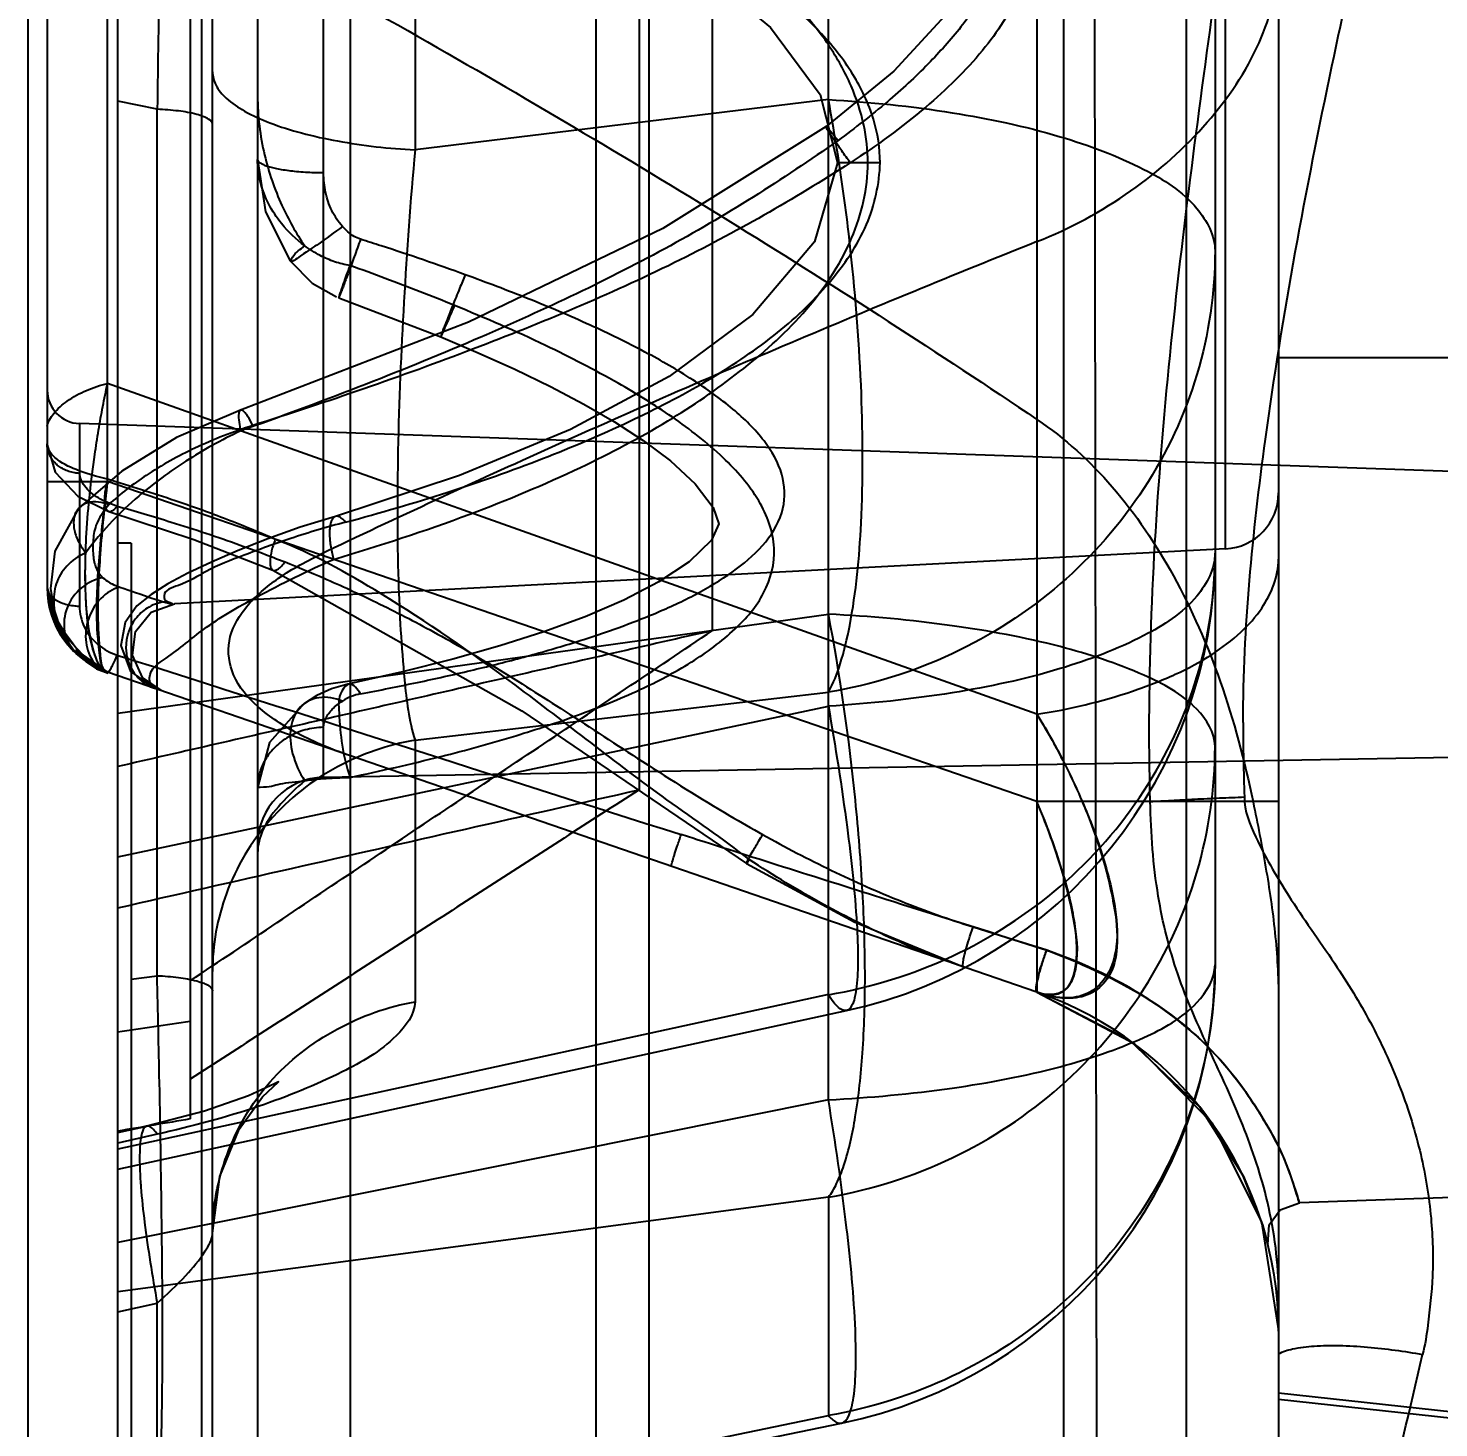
# Model space of a CAD drawing. Header units: millimetres. Extents: x 3054 to 4939, y -1170 to 130.
# Drawn here: x 4723.18 to 4735.84, y -170.2 to -157.63 of the extents above; entities that cross this region are included whole.
import ezdxf

# ---------------------------------------------------------------- set-up
doc = ezdxf.new("R2010")
doc.units = ezdxf.units.MM
doc.header["$LTSCALE"] = 16.335
doc.header["$PDMODE"] = 3
doc.header["$PDSIZE"] = 0.3125
doc.layers.get('0').update_dxf_attribs({"linetype": 'CONTINUOUS'})
doc.layers.get('Defpoints').update_dxf_attribs({"linetype": 'CONTINUOUS'})
doc.styles.get("Standard").update_dxf_attribs({"font": 'txt', "width": 0.8})
doc.dimstyles.get("Standard").update_dxf_attribs({"dimtxt": 0.15625, "dimasz": 0.1875, "dimexe": 0.125, "dimexo": 0.0625, "dimtad": 0, "dimtih": 1, "dimtoh": 1, "dimdsep": 46, "dimtxsty": 'Standard', "dimcen": 0.09, "dimadec": 0, "dimazin": 0, "dimtp": 0.01, "dimtm": 0.01, "dimtfac": 1, "dimtofl": 0, "dimtmove": 0, "dimatfit": 3, "dimfxl": 0, "dimtolj": 1, "dimarcsym": 0})

# ---------------------------------------------------------------- blocks, each defined once
blk = doc.blocks.new('*D158')
at = {"color": 4, "lineweight": -2}
for p, q in [((4723.177, -202.237), (4723.177, -27.593)), ((4731.177, -27.593), (4748.892, -27.593)), ((4793.176, -27.593), (4772.359, -27.593)), ((4801.176, -192.521), (4801.176, -27.593))]:
    blk.add_line(p, q, dxfattribs=at)
at = {"color": 4}
for points in [[(4731.177, -26.259), (4731.177, -28.926), (4723.177, -27.593)], [(4793.176, -26.259), (4793.176, -28.926), (4801.176, -27.593)]]:
    blk.add_solid(points, dxfattribs=at)
at = {"layer": 'Defpoints', "color": 0}
for p in [(4723.177, -27.593), (4801.176, -192.521), (4723.177, -202.237)]:
    blk.add_point(p, dxfattribs=at)
at = {"color": 6, "insert": (4760.626, -27.593), "char_height": 8, "attachment_point": 5}
blk.add_mtext('\\A1;78.00', dxfattribs=at)

msp = doc.modelspace()

# ---------------------------------------------------------------- linework, layer by layer
at = {"color": 6, "linetype": 'Continuous'}
for p, q in [((4723.981, -365.077), (4723.981, -45.077)), ((4728.274, -174.175), (4728.274, -97.94)), ((4728.748, -98.44), (4728.748, -174.047)), ((4725.236, -99.547), (4725.236, -278.306)), ((4726.066, -114.238), (4726.066, -254.39)), ((4733.571, -115.642), (4733.571, -195.988)), ((4734.401, -116.63), (4734.401, -253.414)), ((4730.36, -167.252), (4730.36, -137.98)), ((4733.831, -141.636), (4733.831, -166.04)), ((4729.32, -163.041), (4729.32, -150.042)), ((4728.66, -150.633), (4728.66, -164.47)), ((4724.733, -151.069), (4724.733, -178.364)), ((4732.232, -151.191), (4732.232, -166.287)), ((4732.472, -151.117), (4732.472, -248.976)), ((4732.74, -151.096), (4732.796, -192.891)), ((4724.631, -151.514), (4724.631, -167.424)), ((4723.346, -154.417), (4723.346, -162.654)), ((4723.888, -161.703), (4723.888, -155.179)), ((4725.828, -164.358), (4725.828, -155.336)), ((4733.925, -162.307), (4733.925, -155.376)), ((4724.831, -173.817), (4724.831, -155.758)), ((4726.649, -157.382), (4726.649, -158.727)), ((4724.335, -158.362), (4723.981, -158.288)), ((4730.36, -158.275), (4726.649, -158.727)), ((4724.335, -166.138), (4724.335, -158.362)), ((4730.824, -158.842), (4730.443, -158.842)), ((4725.966, -160.053), (4726.88, -160.404)), ((4801.176, -160.592), (4734.401, -160.592)), ((4732.232, -163.792), (4723.889, -160.823)), ((4723.637, -161.183), (4723.637, -162.821)), ((4741.941, -161.822), (4723.637, -161.183)), ((4723.346, -161.703), (4723.888, -161.703)), ((4732.232, -164.576), (4723.888, -161.703)), ((4724.101, -162.257), (4723.981, -162.257)), ((4724.101, -162.257), (4724.101, -174.257)), ((4733.925, -162.307), (4724.491, -162.802)), ((4723.981, -163.781), (4730.36, -162.894)), ((4732.232, -166.287), (4723.889, -163.414)), ((4726.649, -164.025), (4730.36, -163.594)), ((4723.981, -165.07), (4730.36, -163.719)), ((4726.649, -164.025), (4726.649, -166.373)), ((4738.306, -164.14), (4725.828, -164.358)), ((4734.401, -164.576), (4732.232, -164.576)), ((4731.661, -165.701), (4732.32, -165.909)), ((4724.101, -166.169), (4724.335, -166.138)), ((4730.36, -166.308), (4723.981, -167.696)), ((4732.232, -166.287), (4733.064, -166.717)), ((4732.232, -166.287), (4733.11, -166.751)), ((4723.981, -167.875), (4730.523, -166.451)), ((4733.109, -166.751), (4733.803, -167.459)), ((4730.36, -167.252), (4723.981, -168.532)), ((4723.981, -167.546), (4724.242, -167.488)), ((4733.803, -167.46), (4734.248, -168.348)), ((4724.335, -167.561), (4723.981, -167.64)), ((4741.941, -167.921), (4734.589, -168.178)), ((4730.36, -168.126), (4723.981, -168.975)), ((4730.36, -168.126), (4730.36, -170.086)), ((4734.249, -168.348), (4734.401, -169.325)), ((4723.981, -169.156), (4724.335, -169.078)), ((4724.335, -174.299), (4724.335, -169.078)), ((4741.844, -170.692), (4734.401, -169.886)), ((4741.956, -170.76), (4734.401, -169.942)), ((4723.981, -171.401), (4730.36, -170.086)), ((4723.981, -171.492), (4730.478, -170.153))]:
    msp.add_line(p, q, dxfattribs=at)
for points in [[(4727.444, -155.037), (4728.436, -155.107), (4729.355, -155.232), (4730.198, -155.424), (4730.929, -155.694), (4731.473, -156.043), (4731.754, -156.447), (4731.745, -156.919), (4731.44, -157.485), (4730.948, -158.02), (4730.339, -158.518)], [(4724.594, -155.322), (4725.759, -155.617), (4726.759, -155.93), (4727.646, -156.27), (4728.458, -156.654), (4729.202, -157.101), (4729.839, -157.627), (4730.287, -158.229), (4730.443, -158.842)], [(4730.339, -158.518), (4728.875, -159.433), (4727.129, -160.272), (4725.083, -161.062)], [(4725.236, -158.811), (4725.307, -159.283), (4725.529, -159.722)], [(4730.443, -158.842), (4730.234, -159.553), (4729.683, -160.205), (4728.931, -160.76), (4728.044, -161.236), (4727.047, -161.65), (4725.934, -162.016)], [(4725.529, -159.722), (4725.725, -159.924), (4725.945, -160.045)], [(4726.88, -160.404), (4727.217, -160.547), (4727.546, -160.696), (4727.865, -160.851), (4728.166, -161.009), (4728.439, -161.167), (4728.696, -161.334), (4728.942, -161.517), (4729.165, -161.723), (4729.327, -161.935), (4729.376, -162.082), (4729.31, -162.228), (4729.11, -162.423), (4728.838, -162.604), (4728.523, -162.768), (4728.177, -162.916), (4727.807, -163.052), (4727.412, -163.178), (4726.99, -163.298), (4726.537, -163.411), (4726.046, -163.522)], [(4725.083, -161.062), (4724.509, -161.308), (4724.018, -161.609), (4723.632, -161.941)], [(4723.346, -161.375), (4723.418, -161.618), (4723.621, -161.835), (4723.9, -161.971)], [(4723.63, -161.94), (4723.417, -162.327), (4723.376, -162.662), (4723.424, -162.963), (4723.584, -163.226)], [(4723.9, -161.971), (4724.664, -162.222), (4725.374, -162.499)], [(4725.934, -162.016), (4725.619, -162.114), (4725.328, -162.217), (4725.061, -162.322), (4724.821, -162.426), (4724.611, -162.526), (4724.43, -162.622), (4724.28, -162.716), (4724.153, -162.819), (4724.047, -162.969), (4724.009, -163.174), (4724.096, -163.408), (4724.31, -163.559)], [(4725.373, -162.498), (4727.609, -163.762), (4729.624, -165.13)], [(4723.346, -162.653), (4723.416, -162.981), (4723.61, -163.249), (4723.888, -163.414)], [(4723.346, -162.661), (4723.451, -162.985), (4723.641, -163.24), (4723.888, -163.415)], [(4723.346, -162.668), (4723.415, -162.914), (4723.54, -163.124), (4723.7, -163.294), (4723.888, -163.415)], [(4724.38, -163.583), (4724.204, -163.462), (4724.114, -163.261), (4724.141, -163.049), (4724.279, -162.875), (4724.49, -162.802)], [(4723.599, -163.216), (4723.737, -163.331), (4723.889, -163.413)], [(4723.613, -163.244), (4723.653, -163.278), (4723.669, -163.292), (4723.701, -163.325), (4723.789, -163.384), (4723.893, -163.423)], [(4726.047, -163.523), (4725.898, -163.564), (4725.767, -163.624), (4725.657, -163.694)], [(4725.658, -163.693), (4725.342, -164.046), (4725.236, -164.452)], [(4729.624, -165.13), (4730.59, -165.656), (4731.573, -166.06)], [(4733.064, -166.717), (4733.703, -167.328), (4734.087, -167.941), (4734.26, -168.385)], [(4724.831, -168.448), (4724.898, -167.939), (4725.07, -167.516), (4725.28, -167.224), (4725.424, -167.09), (4725.388, -167.109), (4725.153, -167.216), (4724.758, -167.354), (4724.242, -167.488)], [(4733.691, -167.312), (4734.076, -167.919), (4734.257, -168.374), (4734.306, -168.55)], [(4734.306, -168.55), (4734.316, -168.375), (4734.416, -168.239), (4734.589, -168.178)]]:
    msp.add_lwpolyline(points, dxfattribs=at)
for centre, radius, start, end in [((4723.648, -160.882), 0.301, 180.0078, 268), ((4733.899, -161.806), 0.502, 273, 0), ((4729.631, -162.347), 4.2, 282.2734, 0), ((4724.15, -162.654), 0.804, 180, 251), ((5472.353, 2179.502), 2459.391, 252.284332, 252.408092), ((4726.25, -164.075), 0.475, 100.8562, 122.1807), ((4749.076, -163.95), 14.992, 179.6807, 182.2295), ((4725.839, -164.96), 0.603, 91, 180), ((4584.015, -169.561), 140.361, 1.0058, 1.39729), ((4729.631, -166.04), 4.2, 281.6448, 0), ((4731.185, -169.328), 3.216, 0, 70.9999)]:
    msp.add_arc(centre, radius, start, end, dxfattribs=at)
for centre, major_axis, ratio, start_param, end_param in [((4552.751, -231), (631.214, 104.496), 0.057845, 1.285451, 1.286521), ((4738.777, -200.047), (593.851, 99.03), 0.057319, 1.585061, 1.586156)]:
    msp.add_ellipse(centre, major_axis=major_axis, ratio=ratio, start_param=start_param, end_param=end_param, dxfattribs=at)
for points, knots in [([(4733.249, -164.576), (4733.22, -163.453), (4733.298, -161.759), (4733.536, -159.523), (4733.755, -157.867), (4733.981, -156.245), (4734.183, -154.656), (4734.337, -153.096), (4734.389, -152.063), (4734.398, -151.552)], [0, 0, 0, 0, 0.257636, 0.387754, 0.515549, 0.640629, 0.763121, 0.882893, 1, 1, 1, 1]), ([(4734.083, -163.867), (4734.084, -163.016), (4734.281, -161.035), (4734.825, -158.128), (4735.517, -155.154), (4735.717, -153.243), (4735.779, -152.3)], [0, 0, 0, 0, 0.218036, 0.508595, 0.757972, 1, 1, 1, 1]), ([(4724.584, -154.443), (4724.975, -154.421), (4725.718, -154.389), (4726.776, -154.386), (4727.723, -154.423), (4728.565, -154.499), (4729.31, -154.609), (4729.962, -154.748), (4730.527, -154.917), (4731.004, -155.115), (4731.393, -155.345), (4731.69, -155.602), (4731.897, -155.879), (4732.018, -156.165), (4732.059, -156.454), (4732.032, -156.743), (4731.935, -157.034), (4731.771, -157.33), (4731.543, -157.643), (4731.248, -157.973), (4730.879, -158.314), (4730.598, -158.531), (4730.447, -158.641)], [0, 0, 0, 0, 0.105972, 0.201082, 0.286218, 0.362217, 0.429799, 0.489708, 0.542563, 0.588933, 0.629287, 0.664232, 0.694676, 0.72187, 0.74742, 0.772835, 0.799707, 0.829703, 0.864245, 0.904056, 0.949322, 1, 1, 1, 1]), ([(4730.714, -158.842), (4730.715, -158.729), (4730.687, -158.492), (4730.57, -158.133), (4730.364, -157.767), (4730.068, -157.404), (4729.686, -157.049), (4729.219, -156.705), (4728.667, -156.371), (4728.028, -156.048), (4727.298, -155.739), (4726.474, -155.446), (4725.55, -155.17), (4724.896, -155.008), (4724.552, -154.93)], [0, 0, 0, 0, 0.043811, 0.091928, 0.145671, 0.205889, 0.272992, 0.347793, 0.431017, 0.523361, 0.625575, 0.738465, 0.862977, 1, 1, 1, 1]), ([(4724.694, -155.055), (4725.127, -155.034), (4725.957, -155.007), (4727.145, -155.018), (4728.224, -155.076), (4729.196, -155.183), (4730.064, -155.345), (4730.827, -155.561), (4731.467, -155.849), (4731.961, -156.227), (4732.218, -156.758), (4732.097, -157.342), (4731.743, -157.872), (4731.215, -158.383), (4730.792, -158.69), (4730.557, -158.842)], [0, 0, 0, 0, 0.120732, 0.230942, 0.330622, 0.421261, 0.502885, 0.576253, 0.641352, 0.697421, 0.746365, 0.796355, 0.855056, 0.921928, 1, 1, 1, 1]), ([(4724.354, -155.171), (4724.431, -155.187), (4724.291, -155.635), (4724.424, -156.145), (4724.341, -157.199), (4724.343, -157.941), (4724.335, -158.362)], [0, 0, 0, 0, 0.074073, 0.283735, 0.603812, 1, 1, 1, 1]), ([(4730.824, -158.842), (4730.824, -158.71), (4730.779, -158.429), (4730.586, -158.026), (4730.277, -157.641), (4729.869, -157.279), (4729.374, -156.939), (4728.798, -156.62), (4728.138, -156.317), (4727.387, -156.028), (4726.53, -155.75), (4725.611, -155.501), (4724.973, -155.356), (4724.662, -155.291)], [0, 0, 0, 0, 0.052853, 0.111546, 0.17694, 0.24936, 0.32901, 0.416452, 0.512543, 0.619219, 0.738348, 0.873, 1, 1, 1, 1]), ([(4723.888, -156.177), (4724.854, -156.689), (4726.758, -157.735), (4729.544, -159.388), (4731.348, -160.55), (4732.232, -161.146)], [0, 0, 0, 0, 0.337516, 0.670664, 1, 1, 1, 1]), ([(4732.232, -159.55), (4732.529, -159.432), (4733.087, -159.132), (4733.773, -158.52), (4734.257, -157.811), (4734.401, -157.268), (4734.401, -157.009)], [0, 0, 0, 0, 0.273564, 0.535906, 0.778449, 1, 1, 1, 1]), ([(4724.831, -158.027), (4724.831, -158.067), (4724.857, -158.159), (4724.962, -158.28), (4725.131, -158.392), (4725.359, -158.495), (4725.64, -158.582), (4726.073, -158.677), (4726.416, -158.714), (4726.649, -158.727)], [0, 0, 0, 0, 0.058875, 0.132908, 0.230353, 0.352678, 0.49775, 0.659331, 1, 1, 1, 1]), ([(4725.236, -158.245), (4725.236, -158.422), (4725.278, -158.76), (4725.433, -159.212), (4725.581, -159.474), (4725.659, -159.588)], [0, 0, 0, 0, 0.372189, 0.709021, 1, 1, 1, 1]), ([(4730.36, -158.275), (4730.732, -158.296), (4731.433, -158.369), (4732.388, -158.569), (4733.137, -158.848), (4733.656, -159.171), (4733.831, -159.495), (4733.831, -159.633)], [0, 0, 0, 0, 0.285093, 0.538194, 0.743938, 0.894578, 1, 1, 1, 1]), ([(4730.56, -159.633), (4730.548, -159.518), (4730.493, -159.063), (4730.423, -158.611), (4730.36, -158.275)], [0, 0, 0, 0, 0.253373, 1, 1, 1, 1]), ([(4724.831, -158.497), (4724.831, -158.478), (4724.798, -158.449), (4724.748, -158.427), (4724.657, -158.397), (4724.518, -158.374), (4724.398, -158.365), (4724.335, -158.362)], [0, 0, 0, 0, 0.106938, 0.200703, 0.323787, 0.641324, 1, 1, 1, 1]), ([(4730.557, -158.842), (4730.531, -158.807), (4730.483, -158.74), (4730.427, -158.66), (4730.39, -158.606), (4730.372, -158.58), (4730.362, -158.562), (4730.354, -158.55), (4730.346, -158.536), (4730.341, -158.527), (4730.338, -158.516), (4730.35, -158.525), (4730.36, -158.536), (4730.383, -158.562), (4730.412, -158.597), (4730.434, -158.626), (4730.447, -158.641)], [0, 0, 0, 0, 0.234252, 0.44646, 0.527127, 0.590371, 0.615748, 0.637187, 0.672325, 0.694735, 0.704257, 0.715538, 0.748758, 0.807239, 0.891895, 1, 1, 1, 1]), ([(4730.447, -158.641), (4729.948, -158.995), (4728.891, -159.658), (4727.081, -160.501), (4725.79, -160.998), (4725.084, -161.249)], [0, 0, 0, 0, 0.306757, 0.623792, 1, 1, 1, 1]), ([(4726.649, -158.727), (4726.608, -159.181), (4726.543, -160.081), (4726.489, -161.371), (4726.487, -162.503), (4726.537, -163.369), (4726.594, -163.849), (4726.649, -164.025)], [0, 0, 0, 0, 0.257582, 0.50934, 0.729082, 0.896165, 1, 1, 1, 1]), ([(4730.557, -158.842), (4730.049, -159.171), (4728.951, -159.796), (4727.139, -160.548), (4725.86, -160.991), (4725.194, -161.2)], [0, 0, 0, 0, 0.308973, 0.643241, 1, 1, 1, 1]), ([(4725.659, -159.588), (4725.583, -159.53), (4725.41, -159.368), (4725.262, -159.09), (4725.236, -158.881), (4725.236, -158.812)], [0, 0, 0, 0, 0.315462, 0.770387, 1, 1, 1, 1]), ([(4725.828, -158.934), (4725.8, -158.933), (4725.719, -158.932), (4725.593, -158.925), (4725.477, -158.91), (4725.399, -158.895), (4725.352, -158.884), (4725.315, -158.873), (4725.285, -158.86), (4725.256, -158.845), (4725.236, -158.826), (4725.236, -158.812)], [0, 0, 0, 0, 0.136336, 0.391003, 0.608982, 0.699063, 0.775473, 0.838419, 0.888757, 0.929941, 1, 1, 1, 1]), ([(4725.917, -162.402), (4726.328, -162.279), (4727.08, -162.036), (4728.082, -161.616), (4728.896, -161.191), (4729.57, -160.733), (4730.161, -160.208), (4730.596, -159.575), (4730.714, -159.073), (4730.714, -158.842)], [0, 0, 0, 0, 0.204404, 0.375532, 0.516087, 0.640217, 0.762438, 0.890225, 1, 1, 1, 1]), ([(4726.026, -162.068), (4726.335, -161.985), (4726.929, -161.811), (4727.78, -161.513), (4728.557, -161.182), (4729.256, -160.822), (4729.871, -160.417), (4730.369, -159.952), (4730.73, -159.43), (4730.819, -159.031), (4730.824, -158.842)], [0, 0, 0, 0, 0.157153, 0.30515, 0.443591, 0.572543, 0.692151, 0.804833, 0.906899, 1, 1, 1, 1]), ([(4725.997, -159.414), (4725.96, -159.371), (4725.895, -159.274), (4725.84, -159.108), (4725.828, -158.992), (4725.828, -158.934)], [0, 0, 0, 0, 0.328141, 0.662709, 1, 1, 1, 1]), ([(4725.997, -159.414), (4725.927, -159.466), (4725.788, -159.572), (4725.68, -159.634), (4725.517, -159.754), (4725.57, -159.644), (4725.621, -159.621), (4725.659, -159.588)], [0, 0, 0, 0, 0.354159, 0.621949, 0.749327, 0.797257, 1, 1, 1, 1]), ([(4726.16, -159.529), (4726.14, -159.522), (4726.1, -159.504), (4726.045, -159.464), (4726.012, -159.431), (4725.997, -159.414)], [0, 0, 0, 0, 0.316829, 0.650674, 1, 1, 1, 1]), ([(4732.232, -159.55), (4731.491, -159.846), (4730.033, -160.446), (4727.886, -161.382), (4726.485, -162.03), (4725.795, -162.36)], [0, 0, 0, 0, 0.340748, 0.673425, 1, 1, 1, 1]), ([(4726.16, -159.529), (4726.141, -159.581), (4726.106, -159.679), (4726.063, -159.796), (4726.033, -159.877), (4726.015, -159.925), (4726, -159.966), (4725.986, -160.003), (4725.946, -160.102), (4726.009, -159.928), (4726.035, -159.853), (4726.056, -159.794), (4726.066, -159.765)], [0, 0, 0, 0, 0.194215, 0.364509, 0.435523, 0.495709, 0.54487, 0.583371, 0.647776, 0.796658, 0.891599, 1, 1, 1, 1]), ([(4727.099, -159.847), (4726.85, -159.756), (4726.537, -159.649), (4726.222, -159.548), (4726.16, -159.529)], [0, 0, 0, 0, 0.803589, 1, 1, 1, 1]), ([(4726.066, -159.765), (4726.019, -159.757), (4725.926, -159.735), (4725.789, -159.674), (4725.703, -159.62), (4725.659, -159.588)], [0, 0, 0, 0, 0.321264, 0.635311, 1, 1, 1, 1]), ([(4733.831, -159.633), (4733.831, -160.006), (4733.72, -160.76), (4733.236, -161.798), (4732.472, -162.666), (4731.491, -163.298), (4730.743, -163.53), (4730.36, -163.594)], [0, 0, 0, 0, 0.196352, 0.393992, 0.593796, 0.795969, 1, 1, 1, 1]), ([(4730.36, -163.594), (4730.405, -163.514), (4730.481, -163.317), (4730.599, -162.811), (4730.674, -161.998), (4730.669, -160.873), (4730.607, -160.059), (4730.56, -159.633)], [0, 0, 0, 0, 0.06868, 0.157251, 0.388723, 0.67841, 1, 1, 1, 1]), ([(4727.005, -160.124), (4726.902, -160.081), (4726.695, -159.999), (4726.382, -159.879), (4726.172, -159.802), (4726.066, -159.765)], [0, 0, 0, 0, 0.331963, 0.665117, 1, 1, 1, 1]), ([(4726.16, -163.608), (4726.331, -163.576), (4726.661, -163.51), (4727.141, -163.403), (4727.595, -163.289), (4728.032, -163.165), (4728.451, -163.027), (4728.848, -162.873), (4729.212, -162.7), (4729.536, -162.5), (4729.806, -162.263), (4729.98, -161.962), (4729.964, -161.619), (4729.782, -161.312), (4729.498, -161.035), (4729.132, -160.775), (4728.701, -160.528), (4728.206, -160.287), (4727.666, -160.059), (4727.289, -159.916), (4727.099, -159.847)], [0, 0, 0, 0, 0.064807, 0.126001, 0.183831, 0.240201, 0.295685, 0.349009, 0.399239, 0.446286, 0.491094, 0.532872, 0.571121, 0.613474, 0.6632, 0.718873, 0.780817, 0.849111, 0.924427, 1, 1, 1, 1]), ([(4727.099, -159.847), (4727.083, -159.888), (4727.045, -159.98), (4726.99, -160.115), (4726.947, -160.225), (4726.919, -160.295), (4726.904, -160.334), (4726.893, -160.363), (4726.886, -160.386), (4726.881, -160.396), (4726.88, -160.408), (4726.89, -160.387), (4726.897, -160.373), (4726.915, -160.332), (4726.937, -160.283), (4726.968, -160.211), (4726.991, -160.157), (4727.005, -160.124)], [0, 0, 0, 0, 0.145861, 0.33117, 0.480455, 0.537666, 0.582848, 0.616568, 0.642132, 0.65719, 0.661088, 0.671588, 0.698215, 0.742159, 0.803555, 0.880725, 1, 1, 1, 1]), ([(4726.066, -164.359), (4726.339, -164.3), (4726.838, -164.188), (4727.519, -164), (4728.116, -163.804), (4728.646, -163.591), (4729.127, -163.341), (4729.513, -163.058), (4729.807, -162.72), (4729.918, -162.286), (4729.748, -161.842), (4729.405, -161.459), (4728.968, -161.117), (4728.429, -160.788), (4727.778, -160.451), (4727.28, -160.236), (4727.005, -160.124)], [0, 0, 0, 0, 0.100967, 0.184959, 0.255109, 0.328236, 0.391096, 0.45079, 0.500512, 0.550394, 0.604098, 0.664565, 0.735137, 0.803973, 0.892596, 1, 1, 1, 1]), ([(4723.346, -161.207), (4723.355, -161.166), (4723.408, -161.078), (4723.531, -160.97), (4723.698, -160.88), (4723.823, -160.838), (4723.888, -160.823)], [0, 0, 0, 0, 0.184473, 0.426994, 0.710733, 1, 1, 1, 1]), ([(4723.774, -161.462), (4723.785, -161.389), (4723.808, -161.244), (4723.845, -161.031), (4723.874, -160.892), (4723.889, -160.823)], [0, 0, 0, 0, 0.343289, 0.676833, 1, 1, 1, 1]), ([(4725.193, -161.2), (4725.179, -161.172), (4725.158, -161.133), (4725.128, -161.09), (4725.109, -161.071), (4725.094, -161.06), (4725.075, -161.062), (4725.065, -161.093), (4725.065, -161.141), (4725.073, -161.197), (4725.081, -161.236), (4725.084, -161.249)], [0, 0, 0, 0, 0.25211, 0.350262, 0.419527, 0.463642, 0.492821, 0.559186, 0.681073, 0.894212, 1, 1, 1, 1]), ([(4725.194, -161.2), (4725.016, -161.257), (4724.686, -161.385), (4724.251, -161.624), (4724.004, -161.813), (4723.9, -161.911)], [0, 0, 0, 0, 0.37556, 0.712928, 1, 1, 1, 1]), ([(4732.232, -161.146), (4732.483, -161.315), (4732.951, -161.742), (4733.494, -162.555), (4733.912, -163.514), (4734.097, -164.211), (4734.172, -164.576)], [0, 0, 0, 0, 0.224704, 0.465418, 0.722357, 1, 1, 1, 1]), ([(4725.084, -161.249), (4724.997, -161.29), (4724.83, -161.375), (4724.594, -161.515), (4724.446, -161.617), (4724.376, -161.669)], [0, 0, 0, 0, 0.347405, 0.68092, 1, 1, 1, 1]), ([(4723.637, -161.63), (4723.623, -161.629), (4723.59, -161.626), (4723.542, -161.614), (4723.495, -161.594), (4723.455, -161.57), (4723.422, -161.542), (4723.396, -161.512), (4723.377, -161.482), (4723.361, -161.45), (4723.35, -161.411), (4723.346, -161.382), (4723.346, -161.365)], [0, 0, 0, 0, 0.099807, 0.225293, 0.342887, 0.451197, 0.549735, 0.638706, 0.718742, 0.79767, 0.882992, 1, 1, 1, 1]), ([(4723.888, -161.682), (4723.793, -161.659), (4723.627, -161.611), (4723.431, -161.52), (4723.346, -161.412), (4723.346, -161.365)], [0, 0, 0, 0, 0.449161, 0.783278, 1, 1, 1, 1]), ([(4723.889, -163.414), (4723.819, -163.39), (4723.731, -163.141), (4723.683, -162.74), (4723.691, -162.134), (4723.741, -161.696), (4723.774, -161.462)], [0, 0, 0, 0, 0.111145, 0.332467, 0.645896, 1, 1, 1, 1]), ([(4723.976, -161.924), (4723.917, -161.907), (4723.809, -161.86), (4723.684, -161.762), (4723.64, -161.67), (4723.637, -161.63)], [0, 0, 0, 0, 0.393172, 0.741923, 1, 1, 1, 1]), ([(4724.376, -161.669), (4724.281, -161.739), (4724.107, -161.881), (4723.879, -162.107), (4723.75, -162.265), (4723.693, -162.343)], [0, 0, 0, 0, 0.365935, 0.700456, 1, 1, 1, 1]), ([(4723.888, -163.414), (4723.837, -163.396), (4723.805, -163.171), (4723.782, -162.847), (4723.818, -162.307), (4723.861, -161.917), (4723.888, -161.703)], [0, 0, 0, 0, 0.095241, 0.311086, 0.626207, 1, 1, 1, 1]), ([(4723.888, -161.703), (4723.862, -161.92), (4723.82, -162.311), (4723.795, -162.851), (4723.812, -163.17), (4723.837, -163.396), (4723.888, -163.414)], [0, 0, 0, 0, 0.378052, 0.691887, 0.905473, 1, 1, 1, 1]), ([(4723.888, -161.682), (4723.885, -161.696), (4723.877, -161.727), (4723.869, -161.773), (4723.863, -161.819), (4723.861, -161.859), (4723.862, -161.891), (4723.866, -161.92), (4723.873, -161.949), (4723.899, -161.98), (4723.936, -161.965), (4723.959, -161.945), (4723.97, -161.931), (4723.976, -161.924)], [0, 0, 0, 0, 0.108185, 0.240171, 0.357068, 0.456471, 0.538064, 0.603106, 0.675535, 0.768698, 0.859977, 0.931375, 1, 1, 1, 1]), ([(4725.395, -162.222), (4725.241, -162.156), (4724.944, -162.033), (4724.441, -161.854), (4724.092, -161.745), (4723.888, -161.682)], [0, 0, 0, 0, 0.313535, 0.601919, 1, 1, 1, 1]), ([(4723.901, -161.911), (4723.871, -161.899), (4723.808, -161.883), (4723.715, -161.886), (4723.651, -161.919), (4723.619, -161.954), (4723.602, -161.982), (4723.59, -162.014), (4723.581, -162.068), (4723.589, -162.151), (4723.628, -162.251), (4723.67, -162.314), (4723.693, -162.342)], [0, 0, 0, 0, 0.133205, 0.267655, 0.373675, 0.420094, 0.463641, 0.508755, 0.560195, 0.686564, 0.848238, 1, 1, 1, 1]), ([(4723.9, -161.911), (4723.856, -161.969), (4723.779, -162.07), (4723.755, -162.24), (4723.757, -162.373), (4723.782, -162.488), (4723.824, -162.547), (4723.848, -162.566)], [0, 0, 0, 0, 0.30847, 0.5157, 0.706538, 0.870189, 1, 1, 1, 1]), ([(4723.976, -161.924), (4724.138, -161.969), (4724.508, -162.078), (4725.011, -162.245), (4725.349, -162.372), (4725.482, -162.425)], [0, 0, 0, 0, 0.318386, 0.728519, 1, 1, 1, 1]), ([(4726.026, -162.068), (4725.861, -162.112), (4725.552, -162.202), (4725.141, -162.354), (4724.788, -162.489), (4724.587, -162.627), (4724.375, -162.678), (4724.402, -162.774), (4724.42, -162.78)], [0, 0, 0, 0, 0.282123, 0.525706, 0.728284, 0.882134, 0.969109, 1, 1, 1, 1]), ([(4726.026, -162.068), (4726.016, -162.055), (4725.996, -162.035), (4725.965, -162.015), (4725.935, -162.013), (4725.914, -162.027), (4725.899, -162.05), (4725.89, -162.078), (4725.884, -162.111), (4725.882, -162.146), (4725.882, -162.187), (4725.886, -162.255), (4725.899, -162.328), (4725.912, -162.384), (4725.917, -162.402)], [0, 0, 0, 0, 0.094459, 0.164076, 0.211673, 0.256084, 0.306452, 0.36503, 0.429525, 0.497218, 0.572804, 0.663786, 0.893884, 1, 1, 1, 1]), ([(4725.395, -162.222), (4725.388, -162.241), (4725.37, -162.29), (4725.354, -162.353), (4725.348, -162.408), (4725.347, -162.441), (4725.351, -162.472), (4725.369, -162.505), (4725.405, -162.499), (4725.43, -162.482), (4725.456, -162.458), (4725.473, -162.437), (4725.482, -162.425)], [0, 0, 0, 0, 0.139314, 0.367422, 0.454448, 0.523367, 0.597477, 0.677744, 0.753135, 0.813793, 0.894736, 1, 1, 1, 1]), ([(4729.65, -165.095), (4729.411, -164.907), (4728.685, -164.418), (4727.627, -163.563), (4726.466, -162.762), (4725.727, -162.349), (4725.395, -162.222)], [0, 0, 0, 0, 0.177435, 0.509704, 0.792494, 1, 1, 1, 1]), ([(4723.693, -162.343), (4723.629, -162.37), (4723.518, -162.447), (4723.413, -162.619), (4723.398, -162.818), (4723.441, -163.034), (4723.527, -163.169), (4723.587, -163.229)], [0, 0, 0, 0, 0.199075, 0.374824, 0.559467, 0.757551, 1, 1, 1, 1]), ([(4723.889, -163.414), (4723.827, -163.393), (4723.737, -163.185), (4723.69, -162.835), (4723.686, -162.521), (4723.693, -162.343)], [0, 0, 0, 0, 0.175649, 0.518803, 1, 1, 1, 1]), ([(4724.31, -163.559), (4724.278, -163.548), (4724.234, -163.403), (4724.486, -163.25), (4724.771, -162.995), (4725.288, -162.699), (4725.682, -162.505), (4725.917, -162.402)], [0, 0, 0, 0, 0.049557, 0.161125, 0.36374, 0.631052, 1, 1, 1, 1]), ([(4726.061, -164.162), (4725.902, -164.107), (4725.612, -163.988), (4725.247, -163.755), (4724.998, -163.471), (4724.949, -163.123), (4725.119, -162.815), (4725.413, -162.562), (4725.658, -162.425), (4725.795, -162.36)], [0, 0, 0, 0, 0.183104, 0.339028, 0.469518, 0.580983, 0.696198, 0.835096, 1, 1, 1, 1]), ([(4725.482, -162.425), (4725.598, -162.471), (4725.874, -162.586), (4726.32, -162.791), (4726.838, -163.059), (4727.403, -163.387), (4728.024, -163.781), (4728.716, -164.235), (4729.306, -164.607), (4729.671, -164.817), (4729.77, -164.872)], [0, 0, 0, 0, 0.075445, 0.181145, 0.298206, 0.429163, 0.576942, 0.74462, 0.931472, 1, 1, 1, 1]), ([(4733.831, -162.347), (4733.831, -162.486), (4733.657, -162.813), (4733.138, -163.14), (4732.388, -163.422), (4731.433, -163.624), (4730.732, -163.697), (4730.36, -163.719)], [0, 0, 0, 0, 0.106126, 0.257022, 0.462659, 0.715407, 1, 1, 1, 1]), ([(4730.36, -166.309), (4730.743, -166.244), (4731.491, -166.012), (4732.472, -165.38), (4733.236, -164.512), (4733.72, -163.475), (4733.831, -162.721), (4733.831, -162.347)], [0, 0, 0, 0, 0.204031, 0.406204, 0.606008, 0.803648, 1, 1, 1, 1]), ([(4732.232, -163.792), (4732.523, -163.747), (4732.946, -163.646), (4733.466, -163.445), (4733.796, -163.271), (4734.06, -163.071), (4734.3, -162.803), (4734.401, -162.554), (4734.401, -162.399)], [0, 0, 0, 0, 0.321299, 0.471315, 0.607548, 0.727076, 0.830866, 1, 1, 1, 1]), ([(4723.848, -162.566), (4723.778, -162.579), (4723.641, -162.645), (4723.51, -162.827), (4723.482, -163.045), (4723.546, -163.177), (4723.592, -163.224)], [0, 0, 0, 0, 0.252784, 0.51481, 0.767775, 1, 1, 1, 1]), ([(4723.848, -162.566), (4723.865, -162.581), (4723.891, -162.602), (4723.942, -162.629), (4723.975, -162.642), (4723.998, -162.65)], [0, 0, 0, 0, 0.388974, 0.575687, 1, 1, 1, 1]), ([(4723.346, -162.654), (4723.346, -162.662), (4723.349, -162.683), (4723.365, -162.715), (4723.394, -162.746), (4723.449, -162.784), (4723.52, -162.808), (4723.589, -162.819), (4723.623, -162.821), (4723.637, -162.821)], [0, 0, 0, 0, 0.072464, 0.170281, 0.284764, 0.417717, 0.723708, 0.883407, 1, 1, 1, 1]), ([(4723.998, -162.65), (4723.935, -162.666), (4723.82, -162.741), (4723.712, -162.914), (4723.677, -163.117), (4723.733, -163.312), (4723.835, -163.395), (4723.889, -163.414)], [0, 0, 0, 0, 0.203103, 0.400936, 0.620484, 0.824578, 1, 1, 1, 1]), ([(4723.998, -162.65), (4724.108, -162.686), (4724.18, -162.717), (4724.532, -162.827), (4724.438, -162.786), (4724.42, -162.78)], [0, 0, 0, 0, 0.623179, 0.897766, 1, 1, 1, 1]), ([(4723.637, -162.821), (4723.638, -162.885), (4723.668, -163.017), (4723.793, -163.175), (4723.913, -163.241), (4723.976, -163.261)], [0, 0, 0, 0, 0.322557, 0.664733, 1, 1, 1, 1]), ([(4724.42, -162.78), (4724.365, -162.785), (4724.262, -162.817), (4724.149, -162.913), (4724.092, -163.008), (4724.067, -163.083), (4724.057, -163.135), (4724.053, -163.188), (4724.058, -163.265), (4724.088, -163.37), (4724.172, -163.488), (4724.26, -163.542), (4724.31, -163.559)], [0, 0, 0, 0, 0.154598, 0.288033, 0.406125, 0.458412, 0.506037, 0.553558, 0.6055, 0.722058, 0.853143, 1, 1, 1, 1]), ([(4730.36, -168.126), (4730.389, -168.089), (4730.442, -167.996), (4730.534, -167.757), (4730.617, -167.365), (4730.677, -166.799), (4730.696, -166.125), (4730.672, -165.367), (4730.585, -164.277), (4730.466, -163.446), (4730.36, -162.894)], [0, 0, 0, 0, 0.026775, 0.059796, 0.144597, 0.252758, 0.381206, 0.526096, 0.681714, 1, 1, 1, 1]), ([(4733.831, -164.08), (4733.831, -163.956), (4733.642, -163.663), (4733.13, -163.394), (4732.383, -163.149), (4731.431, -162.976), (4730.732, -162.912), (4730.36, -162.894)], [0, 0, 0, 0, 0.096445, 0.243994, 0.451163, 0.70869, 1, 1, 1, 1]), ([(4729.32, -163.041), (4728.727, -163.176), (4727.541, -163.447), (4725.761, -163.854), (4724.574, -164.125), (4723.981, -164.261)], [0, 0, 0, 0, 0.333187, 0.66652, 1, 1, 1, 1]), ([(4724.631, -166.185), (4725.152, -165.835), (4726.193, -165.136), (4727.757, -164.089), (4728.799, -163.39), (4729.32, -163.041)], [0, 0, 0, 0, 0.333296, 0.66663, 1, 1, 1, 1]), ([(4723.888, -163.414), (4723.892, -163.413), (4723.902, -163.409), (4723.914, -163.389), (4723.932, -163.36), (4723.948, -163.325), (4723.964, -163.291), (4723.972, -163.271), (4723.976, -163.261)], [0, 0, 0, 0, 0.061451, 0.175848, 0.363755, 0.64406, 0.812277, 1, 1, 1, 1]), ([(4726.16, -163.608), (4726.136, -163.571), (4726.071, -163.481), (4725.954, -163.617), (4725.97, -163.81), (4725.986, -164.073), (4726.035, -164.264), (4726.066, -164.359)], [0, 0, 0, 0, 0.131508, 0.22217, 0.417459, 0.705763, 1, 1, 1, 1]), ([(4725.997, -163.673), (4725.931, -163.647), (4725.793, -163.62), (4725.598, -163.713), (4725.514, -163.92), (4725.54, -164.159), (4725.611, -164.314), (4725.66, -164.388)], [0, 0, 0, 0, 0.192818, 0.360936, 0.5444, 0.759003, 1, 1, 1, 1]), ([(4725.828, -163.909), (4725.829, -163.881), (4725.846, -163.82), (4725.907, -163.739), (4725.964, -163.694), (4725.997, -163.673)], [0, 0, 0, 0, 0.278816, 0.611611, 1, 1, 1, 1]), ([(4730.36, -163.719), (4730.423, -164.08), (4730.525, -164.729), (4730.61, -165.49), (4730.628, -165.968), (4730.622, -166.185), (4730.601, -166.318), (4730.581, -166.393), (4730.55, -166.446), (4730.523, -166.451)], [0, 0, 0, 0, 0.396277, 0.709925, 0.826378, 0.913173, 0.945279, 0.969973, 1, 1, 1, 1]), ([(4732.232, -163.792), (4732.279, -163.869), (4732.37, -164.024), (4732.495, -164.262), (4732.571, -164.423), (4732.607, -164.504)], [0, 0, 0, 0, 0.335057, 0.669777, 1, 1, 1, 1]), ([(4732.232, -163.792), (4732.28, -163.869), (4732.372, -164.025), (4732.497, -164.262), (4732.572, -164.423), (4732.607, -164.504)], [0, 0, 0, 0, 0.338439, 0.67163, 1, 1, 1, 1]), ([(4725.828, -163.909), (4725.8, -163.91), (4725.717, -163.916), (4725.585, -163.952), (4725.471, -164.017), (4725.396, -164.082), (4725.349, -164.133), (4725.318, -164.177), (4725.297, -164.213), (4725.283, -164.24), (4725.271, -164.268), (4725.257, -164.306), (4725.243, -164.357), (4725.237, -164.41), (4725.236, -164.442), (4725.236, -164.452)], [0, 0, 0, 0, 0.095822, 0.280188, 0.454391, 0.535913, 0.613035, 0.685605, 0.720195, 0.753661, 0.786982, 0.821123, 0.891808, 0.965682, 1, 1, 1, 1]), ([(4726.649, -164.025), (4726.407, -164.066), (4725.921, -164.231), (4725.314, -164.71), (4724.919, -165.368), (4724.831, -165.863), (4724.831, -166.1)], [0, 0, 0, 0, 0.24607, 0.505921, 0.76191, 1, 1, 1, 1]), ([(4730.36, -168.126), (4730.743, -168.06), (4731.494, -167.822), (4732.475, -167.175), (4733.237, -166.288), (4733.72, -165.229), (4733.831, -164.461), (4733.831, -164.08)], [0, 0, 0, 0, 0.202048, 0.403147, 0.603043, 0.801845, 1, 1, 1, 1]), ([(4725.66, -164.388), (4725.701, -164.381), (4725.788, -164.371), (4725.924, -164.362), (4726.018, -164.36), (4726.066, -164.359)], [0, 0, 0, 0, 0.307576, 0.642816, 1, 1, 1, 1]), ([(4723.981, -165.529), (4724.501, -165.411), (4725.541, -165.175), (4727.101, -164.822), (4728.141, -164.587), (4728.66, -164.47)], [0, 0, 0, 0, 0.333459, 0.666793, 1, 1, 1, 1]), ([(4728.66, -164.47), (4728.213, -164.758), (4727.317, -165.335), (4725.974, -166.201), (4725.078, -166.778), (4724.631, -167.067)], [0, 0, 0, 0, 0.333366, 0.6667, 1, 1, 1, 1]), ([(4725.66, -164.388), (4725.585, -164.453), (4725.443, -164.586), (4725.28, -164.799), (4725.236, -164.965), (4725.236, -165.037)], [0, 0, 0, 0, 0.373918, 0.731678, 1, 1, 1, 1]), ([(4725.236, -164.452), (4725.236, -164.444), (4725.337, -164.448), (4725.437, -164.408), (4725.586, -164.397), (4725.66, -164.388)], [0, 0, 0, 0, 0.059201, 0.479437, 1, 1, 1, 1]), ([(4732.232, -166.287), (4732.276, -166.302), (4732.358, -166.321), (4732.477, -166.286), (4732.551, -166.193), (4732.587, -166.066), (4732.597, -165.906), (4732.581, -165.711), (4732.539, -165.479), (4732.467, -165.21), (4732.365, -164.904), (4732.28, -164.689), (4732.232, -164.576)], [0, 0, 0, 0, 0.067588, 0.120606, 0.1731, 0.235723, 0.313358, 0.40862, 0.5235, 0.660051, 0.819432, 1, 1, 1, 1]), ([(4732.232, -166.287), (4732.307, -166.313), (4732.508, -166.317), (4732.619, -165.988), (4732.568, -165.611), (4732.442, -165.113), (4732.312, -164.765), (4732.232, -164.576)], [0, 0, 0, 0, 0.118366, 0.241724, 0.446002, 0.69532, 1, 1, 1, 1]), ([(4732.232, -166.287), (4732.31, -166.314), (4732.52, -166.315), (4732.61, -165.975), (4732.567, -165.607), (4732.444, -165.11), (4732.313, -164.767), (4732.232, -164.576)], [0, 0, 0, 0, 0.122762, 0.246832, 0.452247, 0.692081, 1, 1, 1, 1]), ([(4732.607, -164.504), (4732.684, -164.673), (4732.809, -164.999), (4732.935, -165.458), (4732.968, -165.841), (4732.888, -166.128), (4732.72, -166.303), (4732.482, -166.357), (4732.321, -166.317), (4732.233, -166.287)], [0, 0, 0, 0, 0.232814, 0.43502, 0.59465, 0.707693, 0.797471, 0.883363, 1, 1, 1, 1]), ([(4732.607, -164.504), (4732.683, -164.672), (4732.807, -164.998), (4732.923, -165.461), (4732.971, -165.843), (4732.909, -166.136), (4732.739, -166.307), (4732.498, -166.361), (4732.328, -166.32), (4732.233, -166.287)], [0, 0, 0, 0, 0.229654, 0.431175, 0.591335, 0.704984, 0.789582, 0.874043, 1, 1, 1, 1]), ([(4733.25, -164.576), (4733.312, -164.572), (4733.445, -164.564), (4733.652, -164.553), (4733.872, -164.543), (4734.021, -164.537), (4734.095, -164.534)], [0, 0, 0, 0, 0.222468, 0.47147, 0.736824, 1, 1, 1, 1]), ([(4734.401, -168.997), (4734.401, -168.719), (4734.335, -168.198), (4734.091, -167.471), (4733.78, -166.807), (4733.479, -166.138), (4733.292, -165.384), (4733.255, -164.86), (4733.25, -164.576)], [0, 0, 0, 0, 0.18102, 0.33834, 0.497409, 0.659009, 0.81529, 1, 1, 1, 1]), ([(4734.095, -164.534), (4734.092, -164.659), (4734.229, -164.986), (4734.52, -165.486), (4734.915, -166.025), (4735.254, -166.586), (4735.508, -167.149), (4735.688, -167.727), (4735.78, -168.293), (4735.795, -168.809), (4735.75, -169.216), (4735.718, -169.451), (4735.693, -169.537)], [0, 0, 0, 0, 0.06935, 0.188636, 0.324328, 0.438175, 0.551863, 0.665673, 0.772827, 0.868902, 0.95076, 1, 1, 1, 1]), ([(4734.173, -164.579), (4734.213, -164.773), (4734.29, -165.162), (4734.377, -165.751), (4734.401, -166.149), (4734.401, -166.349)], [0, 0, 0, 0, 0.332528, 0.665008, 1, 1, 1, 1]), ([(4728.951, -165.157), (4728.952, -165.148), (4728.957, -165.121), (4728.968, -165.086), (4728.984, -165.034), (4729.007, -164.965), (4729.027, -164.906), (4729.038, -164.872)], [0, 0, 0, 0, 0.085241, 0.276645, 0.37555, 0.633622, 1, 1, 1, 1]), ([(4732.32, -165.909), (4731.86, -165.764), (4730.817, -165.435), (4729.723, -165.089), (4729.089, -164.888), (4729.038, -164.872)], [0, 0, 0, 0, 0.420784, 0.953378, 1, 1, 1, 1]), ([(4729.65, -165.095), (4729.648, -165.098), (4729.644, -165.105), (4729.637, -165.115), (4729.632, -165.12), (4729.626, -165.132), (4729.623, -165.126), (4729.628, -165.12), (4729.635, -165.102), (4729.656, -165.067), (4729.681, -165.022), (4729.71, -164.972), (4729.738, -164.924), (4729.759, -164.89), (4729.77, -164.872)], [0, 0, 0, 0, 0.034463, 0.063154, 0.103856, 0.125413, 0.130456, 0.151982, 0.186425, 0.302399, 0.508276, 0.648097, 0.80868, 1, 1, 1, 1]), ([(4729.77, -164.872), (4729.972, -164.985), (4730.382, -165.198), (4731.012, -165.478), (4731.443, -165.632), (4731.661, -165.701)], [0, 0, 0, 0, 0.336704, 0.669263, 1, 1, 1, 1]), ([(4731.573, -166.06), (4731.361, -165.987), (4730.933, -165.817), (4730.29, -165.495), (4729.867, -165.238), (4729.65, -165.095)], [0, 0, 0, 0, 0.312392, 0.638959, 1, 1, 1, 1]), ([(4731.573, -166.06), (4731.571, -166.059), (4731.569, -166.055), (4731.567, -166.042), (4731.569, -166.015), (4731.575, -165.983), (4731.583, -165.948), (4731.595, -165.9), (4731.616, -165.829), (4731.64, -165.757), (4731.656, -165.713), (4731.661, -165.701)], [0, 0, 0, 0, 0.013746, 0.035742, 0.104877, 0.228765, 0.302801, 0.392808, 0.622072, 0.903222, 1, 1, 1, 1]), ([(4732.232, -166.287), (4732.23, -166.285), (4732.225, -166.277), (4732.224, -166.252), (4732.228, -166.223), (4732.234, -166.19), (4732.24, -166.161), (4732.248, -166.13), (4732.257, -166.095), (4732.269, -166.056), (4732.289, -165.993), (4732.307, -165.944), (4732.32, -165.909)], [0, 0, 0, 0, 0.024375, 0.06713, 0.183465, 0.252989, 0.325379, 0.404589, 0.496756, 0.601615, 0.717736, 1, 1, 1, 1]), ([(4732.32, -165.909), (4732.307, -165.942), (4732.283, -166.008), (4732.254, -166.105), (4732.238, -166.169), (4732.232, -166.199)], [0, 0, 0, 0, 0.346146, 0.700979, 1, 1, 1, 1]), ([(4732.32, -165.909), (4732.658, -166.028), (4733.265, -166.317), (4733.939, -166.901), (4734.344, -167.539), (4734.489, -167.848), (4734.618, -168.272), (4734.478, -167.822), (4734.33, -167.513), (4733.925, -166.891), (4733.267, -166.315), (4732.665, -166.039), (4732.32, -165.909)], [0, 0, 0, 0, 0.1612, 0.296301, 0.404408, 0.473014, 0.499997, 0.527582, 0.603455, 0.708008, 0.834248, 1, 1, 1, 1]), ([(4724.335, -166.138), (4724.398, -166.141), (4724.518, -166.151), (4724.657, -166.174), (4724.748, -166.203), (4724.799, -166.226), (4724.831, -166.254), (4724.831, -166.273)], [0, 0, 0, 0, 0.359428, 0.676602, 0.799526, 0.893169, 1, 1, 1, 1]), ([(4733.831, -166.04), (4733.831, -166.421), (4733.72, -167.19), (4733.237, -168.248), (4732.475, -169.136), (4731.494, -169.782), (4730.743, -170.02), (4730.36, -170.086)], [0, 0, 0, 0, 0.198155, 0.396957, 0.596853, 0.797952, 1, 1, 1, 1]), ([(4730.36, -167.252), (4730.732, -167.233), (4731.431, -167.168), (4732.384, -166.991), (4733.131, -166.741), (4733.645, -166.463), (4733.831, -166.165), (4733.831, -166.04)], [0, 0, 0, 0, 0.29036, 0.547206, 0.754146, 0.902155, 1, 1, 1, 1]), ([(4732.232, -166.287), (4732.232, -166.273), (4732.232, -166.244), (4732.232, -166.215), (4732.232, -166.199)], [0, 0, 0, 0, 0.461188, 1, 1, 1, 1]), ([(4726.649, -166.373), (4726.645, -166.489), (4726.435, -166.764), (4725.937, -167.047), (4725.209, -167.343), (4724.643, -167.492), (4724.335, -167.561)], [0, 0, 0, 0, 0.129218, 0.346952, 0.647222, 1, 1, 1, 1]), ([(4724.831, -168.448), (4724.831, -168.21), (4724.928, -167.718), (4725.31, -167.057), (4725.923, -166.588), (4726.405, -166.414), (4726.649, -166.373)], [0, 0, 0, 0, 0.23941, 0.493519, 0.751589, 1, 1, 1, 1]), ([(4730.523, -166.451), (4730.497, -166.457), (4730.449, -166.427), (4730.402, -166.372), (4730.375, -166.332), (4730.36, -166.308)], [0, 0, 0, 0, 0.350238, 0.632737, 1, 1, 1, 1]), ([(4724.335, -171.109), (4724.351, -170.933), (4724.373, -170.448), (4724.386, -169.56), (4724.378, -168.399), (4724.364, -167.547), (4724.356, -167.097)], [0, 0, 0, 0, 0.132073, 0.362945, 0.663591, 1, 1, 1, 1]), ([(4730.478, -170.153), (4730.508, -170.147), (4730.545, -170.092), (4730.57, -170.011), (4730.597, -169.869), (4730.61, -169.637), (4730.601, -169.127), (4730.522, -168.321), (4730.423, -167.633), (4730.36, -167.252)], [0, 0, 0, 0, 0.031471, 0.05668, 0.089223, 0.176715, 0.293631, 0.607035, 1, 1, 1, 1]), ([(4724.335, -167.561), (4724.325, -167.547), (4724.306, -167.522), (4724.277, -167.494), (4724.244, -167.483), (4724.215, -167.503), (4724.199, -167.543), (4724.186, -167.601), (4724.178, -167.681), (4724.176, -167.781), (4724.179, -167.901), (4724.191, -168.094), (4724.221, -168.366), (4724.271, -168.714), (4724.312, -168.955), (4724.335, -169.078)], [0, 0, 0, 0, 0.030467, 0.053113, 0.069217, 0.08478, 0.10793, 0.14194, 0.187654, 0.245305, 0.314681, 0.394483, 0.578897, 0.785339, 1, 1, 1, 1]), ([(4724.335, -169.078), (4724.422, -168.997), (4724.581, -168.851), (4724.748, -168.646), (4724.831, -168.506), (4724.831, -168.448)], [0, 0, 0, 0, 0.43985, 0.787231, 1, 1, 1, 1]), ([(4734.401, -169.533), (4734.44, -169.51), (4734.547, -169.479), (4734.731, -169.457), (4734.956, -169.455), (4735.281, -169.474), (4735.53, -169.508), (4735.693, -169.537)], [0, 0, 0, 0, 0.102945, 0.252056, 0.42397, 0.619423, 1, 1, 1, 1]), ([(4734.401, -174.482), (4734.584, -173.839), (4734.904, -172.679), (4735.342, -171.032), (4735.583, -170.024), (4735.693, -169.537)], [0, 0, 0, 0, 0.392119, 0.706552, 1, 1, 1, 1]), ([(4730.36, -170.086), (4730.37, -170.098), (4730.401, -170.13), (4730.448, -170.16), (4730.478, -170.153)], [0, 0, 0, 0, 0.336573, 1, 1, 1, 1])]:
    msp.add_open_spline(points, degree=3, knots=knots, dxfattribs=at)

# ---------------------------------------------------------------- dimensions: what is measured, and where the dimension line sits
dim = msp.add_linear_dim(base=(4723.177, -27.593), p1=(4801.176, -192.521), p2=(4723.177, -202.237), dimstyle='Standard', override={"dimtxt": 8, "dimasz": 8, "dimexe": 0, "dimexo": 0, "dimgap": 0, "dimtih": 0, "dimtoh": 0, "dimzin": 0, "dimcen": 0, "dimclrd": 4, "dimclre": 4, "dimclrt": 6, "dimadec": 2, "dimtp": 0, "dimtm": 0, "dimtzin": 0})
dim.commit()
dim.dimension.update_dxf_attribs({"geometry": '*D158', "text_midpoint": (4760.626, -27.593), "dimtype": 160})

doc.saveas('drawing.dxf')
